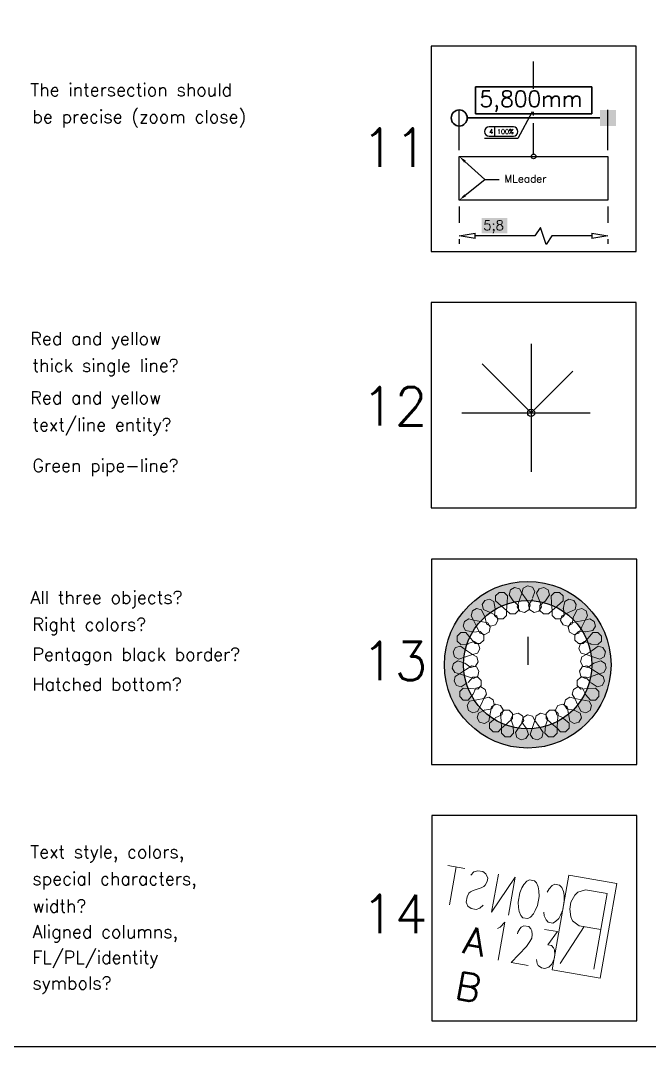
# Model space of a CAD drawing. Header units: millimetres. Extents: x -1200100 to -1199960, y -800082 to -800000.
# Drawn here: x -1200077.59 to -1200053.06, y -800080 to -800040 of the extents above; entities that cross this region are included whole.
import ezdxf

# ---------------------------------------------------------------- set-up
doc = ezdxf.new("R2010")
doc.units = ezdxf.units.MM
doc.header["$LTSCALE"] = 0.05
doc.linetypes.add('DASHeven', pattern=[25.4, 12.7, -12.7])
for name, color, linetype in [('Drawing Contents', 9, 'Continuous'), ('In Question', 7, 'Continuous'), ('Should Look Like This', 7, 'Continuous')]:
    doc.layers.add(name, color=color, linetype=linetype)
doc.styles.get("Standard").update_dxf_attribs({"font": 'simplex.shx'})

# ---------------------------------------------------------------- blocks, each defined once
blk = doc.blocks.new('_DotBlank')
at = {"color": 0, "linetype": 'ByBlock', "lineweight": -2}
blk.add_line((-0.5, 0), (-1, 0), dxfattribs=at)
blk.add_circle((0, 0), 0.5, dxfattribs=at)

msp = doc.modelspace()

# ---------------------------------------------------------------- hatches: boundary and pattern name
at = {"layer": 'Should Look Like This', "true_color": 0x00257a}
h = msp.add_hatch(color=166, dxfattribs=at)
edge = h.paths.add_edge_path()
edge.add_arc((-1200057.8094, -800065.1146), 3.2495, 0, 360)
edge = h.paths.add_edge_path(flags=17)
edge.add_arc((-1200057.8094, -800065.1146), 2.5001, 0, 360)

# ---------------------------------------------------------------- linework, layer by layer
at = {"color": 0, "linetype": 'ByBlock', "lineweight": -2}
for p, q in [((-1200060.1662, -800043.8), (-1200059.8537, -800043.8)), ((-1200054.9912, -800043.8), (-1200055.3037, -800043.8))]:
    msp.add_line(p, q, dxfattribs=at)
at = {"color": 0, "linetype": 'ByBlock', "lineweight": 30}
msp.add_circle((-1200060.4787, -800043.8), 0.3125, dxfattribs=at)
at = {"color": 0, "linetype": 'ByBlock'}
msp.add_solid([(-1200054.9912, -800043.4875), (-1200054.3662, -800043.4875), (-1200054.9912, -800044.1125), (-1200054.3662, -800044.1125)], dxfattribs=at)
at = {"layer": 'Drawing Contents'}
for points in [[(-1199960, -800000), (-1200100, -800000), (-1200100, -800080), (-1199960, -800080)], [(-1200061.5787, -800049), (-1200053.5787, -800049), (-1200053.5787, -800041), (-1200061.5787, -800041)], [(-1200061.5787, -800059), (-1200053.5787, -800059), (-1200053.5787, -800051), (-1200061.5787, -800051)], [(-1200061.5555, -800069), (-1200053.5555, -800069), (-1200053.5555, -800061), (-1200061.5555, -800061)], [(-1200061.5488, -800079), (-1200053.5488, -800079), (-1200053.5488, -800071), (-1200061.5488, -800071)]]:
    msp.add_lwpolyline(points, close=True, dxfattribs=at)
at = {"layer": 'Should Look Like This'}
for p, q in [((-1200057.5787, -800042.662), (-1200057.5787, -800041.6)), ((-1200060.4787, -800045.05), (-1200060.4787, -800043.4875)), ((-1200057.6401, -800043.5658), (-1200058.1887, -800044.6)), ((-1200057.5787, -800043.7), (-1200057.5787, -800043.5658)), ((-1200054.6787, -800045.05), (-1200054.6787, -800043.4875)), ((-1200057.5787, -800045.12), (-1200057.5787, -800044)), ((-1200058.3687, -800044.15), (-1200059.3115, -800044.15)), ((-1200059.093, -800044.51), (-1200059.093, -800044.15)), ((-1200058.1887, -800044.6), (-1200059.4915, -800044.6)), ((-1200059.3115, -800044.51), (-1200058.3687, -800044.51)), ((-1200057.5348, -800048.4), (-1200059.8537, -800048.4)), ((-1200057.3116, -800048.0652), (-1200057.5348, -800048.4)), ((-1200057.0884, -800048.7348), (-1200057.3116, -800048.0652)), ((-1200056.8652, -800048.4), (-1200057.0884, -800048.7348)), ((-1200055.3037, -800048.4), (-1200056.8652, -800048.4)), ((-1200057.8094, -800064.0272), (-1200057.8094, -800065.1146))]:
    msp.add_line(p, q, dxfattribs=at)
at = {"layer": 'Should Look Like This', "lineweight": 30}
for p, q in [((-1200055.3093, -800042.5872), (-1200059.848, -800042.5872)), ((-1200059.848, -800042.5872), (-1200059.848, -800043.6438)), ((-1200055.3093, -800043.6438), (-1200055.3093, -800042.5872)), ((-1200060.2, -800043.8), (-1200055, -800043.8)), ((-1200059.848, -800043.6438), (-1200055.3093, -800043.6438))]:
    msp.add_line(p, q, dxfattribs=at)
at = {"layer": 'Should Look Like This', "color": 3, "linetype": 'ByBlock', "lineweight": -2}
msp.add_line((-1200059.48, -800046.2), (-1200058.92, -800046.2), dxfattribs=at)
at = {"layer": 'Should Look Like This', "linetype": 'DASHeven'}
for p, q in [((-1200060.4787, -800047.25), (-1200060.4787, -800048.7125)), ((-1200054.6787, -800047.25), (-1200054.6787, -800048.7125))]:
    msp.add_line(p, q, dxfattribs=at)
at = {"layer": 'Should Look Like This', "color": 0, "linetype": 'ByBlock', "lineweight": -2}
for p, q in [((-1200060.4787, -800048.4), (-1200059.8537, -800048.2958)), ((-1200059.8537, -800048.5042), (-1200060.4787, -800048.4)), ((-1200059.8537, -800048.5042), (-1200059.8537, -800048.2958)), ((-1200055.3037, -800048.2958), (-1200054.6787, -800048.4)), ((-1200055.3037, -800048.2958), (-1200055.3037, -800048.5042)), ((-1200054.6787, -800048.4), (-1200055.3037, -800048.5042))]:
    msp.add_line(p, q, dxfattribs=at)
at = {"layer": 'Should Look Like This', "color": 6}
for p, q in [((-1200057.6787, -800052.6), (-1200057.6787, -800057.6)), ((-1200059.5879, -800053.3908), (-1200057.6787, -800055.3)), ((-1200057.6787, -800055.3), (-1200056.0523, -800053.6737)), ((-1200060.3787, -800055.3), (-1200055.3787, -800055.3))]:
    msp.add_line(p, q, dxfattribs=at)
at = {"layer": 'Should Look Like This', "color": 1}
msp.add_lwpolyline([(-1200060.4787, -800045.3), (-1200054.6787, -800045.3), (-1200054.6787, -800047), (-1200060.4787, -800047)], close=True, dxfattribs=at)
at = {"layer": 'Should Look Like This', "color": 3, "linetype": 'ByBlock', "lineweight": -2}
for points in [[(-1200060.2558, -800045.5008), (-1200059.48, -800046.2)], [(-1200060.2445, -800046.8124), (-1200059.48, -800046.2)]]:
    msp.add_lwpolyline(points, dxfattribs=at)
at = {"layer": 'Should Look Like This', "color": 252, "lineweight": 0, "true_color": 0x969696}
for points in [[(-1200058.5943, -800062.4343), (-1200058.7319, -800062.2967), (-1200058.925, -800062.2967), (-1200059.0625, -800062.4343), (-1200059.0625, -800062.6287)], [(-1200058.0323, -800062.3232), (-1200058.1301, -800062.1552), (-1200058.3179, -800062.105), (-1200058.4859, -800062.2028), (-1200058.5362, -800062.3907)], [(-1200058.3774, -800062.6247), (-1200058.5362, -800062.3907)], [(-1200058.0323, -800062.3232), (-1200058.1248, -800062.5917)], [(-1200057.5284, -800062.2571), (-1200057.6249, -800062.0891), (-1200057.8127, -800062.0389), (-1200057.982, -800062.1354), (-1200058.0323, -800062.3232)], [(-1200057.8722, -800062.5586), (-1200058.0323, -800062.3232)], [(-1200057.5284, -800062.2571), (-1200057.621, -800062.5256)], [(-1200056.9584, -800062.3907), (-1200057.0086, -800062.2028), (-1200057.1766, -800062.105), (-1200057.3644, -800062.1552), (-1200057.4609, -800062.3232)], [(-1200057.3683, -800062.5917), (-1200057.4609, -800062.3232)], [(-1200056.9584, -800062.3907), (-1200057.1171, -800062.6247)], [(-1200056.4307, -800062.6287), (-1200056.4307, -800062.4343), (-1200056.5682, -800062.2967), (-1200056.7626, -800062.2967), (-1200056.9002, -800062.4343)], [(-1200059.1273, -800062.6525), (-1200059.2953, -800062.556), (-1200059.4831, -800062.6062), (-1200059.5796, -800062.7742), (-1200059.5294, -800062.962)], [(-1200059.1273, -800062.6525), (-1200059.0731, -800062.9316)], [(-1200058.8483, -800062.8152), (-1200059.0625, -800062.6287)], [(-1200058.634, -800063.0003), (-1200058.6142, -800062.7173)], [(-1200058.5943, -800062.4343), (-1200058.6142, -800062.7173)], [(-1200058.3788, -800062.6208), (-1200058.1645, -800062.8059)], [(-1200058.3774, -800062.6247), (-1200058.3761, -800062.6247)], [(-1200058.2174, -800062.8602), (-1200058.1248, -800062.5917)], [(-1200058.2174, -800062.8602), (-1200058.1209, -800063.0294), (-1200057.9331, -800063.0797), (-1200057.7651, -800062.9818), (-1200057.7149, -800062.794)], [(-1200057.8736, -800062.5586), (-1200057.8722, -800062.5586)], [(-1200057.8736, -800062.5586), (-1200057.7149, -800062.794)], [(-1200057.7797, -800062.794), (-1200057.621, -800062.5586)], [(-1200057.7797, -800062.794), (-1200057.7294, -800062.9818), (-1200057.5614, -800063.0797), (-1200057.3736, -800063.0294), (-1200057.2758, -800062.8602)], [(-1200057.3683, -800062.5917), (-1200057.367, -800062.5917)], [(-1200057.3683, -800062.5917), (-1200057.2758, -800062.8602)], [(-1200057.33, -800062.8059), (-1200057.1144, -800062.6195)], [(-1200056.8803, -800062.7173), (-1200056.9002, -800062.4343)], [(-1200056.8803, -800062.7173), (-1200056.879, -800062.7173)], [(-1200056.8803, -800062.7173), (-1200056.8605, -800063.0003)], [(-1200056.4307, -800062.6287), (-1200056.6449, -800062.8152)], [(-1200056.4214, -800062.9316), (-1200056.3672, -800062.6525)], [(-1200055.9638, -800062.962), (-1200055.9135, -800062.7742), (-1200056.0114, -800062.6062), (-1200056.1992, -800062.556), (-1200056.3672, -800062.6525)], [(-1200059.6127, -800062.9739), (-1200059.8005, -800062.9236), (-1200059.9685, -800063.0215), (-1200060.0187, -800063.2093), (-1200059.9209, -800063.3773)], [(-1200059.6127, -800062.9739), (-1200059.4884, -800063.2291)], [(-1200059.2741, -800063.0863), (-1200059.5294, -800062.962)], [(-1200059.2741, -800063.0863), (-1200059.2728, -800063.0863)], [(-1200059.2741, -800063.0863), (-1200059.0189, -800063.2106)], [(-1200059.1035, -800063.1948), (-1200059.0837, -800062.9117)], [(-1200059.1035, -800063.1948), (-1200058.966, -800063.3323), (-1200058.7716, -800063.3323), (-1200058.634, -800063.1948), (-1200058.634, -800063.0003)], [(-1200058.8496, -800062.8152), (-1200058.634, -800063.0003)], [(-1200058.8483, -800062.8152), (-1200058.847, -800062.8152)], [(-1200058.634, -800063.0003), (-1200058.4965, -800063.1379), (-1200058.3021, -800063.1379), (-1200058.1645, -800063.0003), (-1200058.1645, -800062.8059)], [(-1200057.33, -800062.8059), (-1200057.33, -800063.0003), (-1200057.1924, -800063.1379), (-1200056.998, -800063.1379), (-1200056.8605, -800063.0003)], [(-1200056.8592, -800063.0003), (-1200056.6449, -800062.8152)], [(-1200056.8592, -800063.0003), (-1200056.8592, -800063.1948), (-1200056.7216, -800063.3323), (-1200056.5272, -800063.3323), (-1200056.3897, -800063.1948)], [(-1200056.4743, -800063.2106), (-1200056.2191, -800063.0863)], [(-1200056.4214, -800062.9316), (-1200056.4201, -800062.9316)], [(-1200056.4108, -800062.9117), (-1200056.3897, -800063.1948)], [(-1200055.9638, -800062.962), (-1200056.2191, -800063.0863)], [(-1200056.0061, -800063.2291), (-1200055.8818, -800062.9739)], [(-1200055.5723, -800063.3773), (-1200055.4758, -800063.2093), (-1200055.526, -800063.0215), (-1200055.694, -800062.9236), (-1200055.8818, -800062.9739)], [(-1200059.9222, -800063.3786), (-1200060.11, -800063.327), (-1200060.278, -800063.4249), (-1200060.3282, -800063.6127), (-1200060.2317, -800063.7806)], [(-1200059.9222, -800063.3786), (-1200059.7979, -800063.6338)], [(-1200059.6431, -800063.4315), (-1200059.9209, -800063.3773)], [(-1200059.6735, -800063.8878), (-1200059.4857, -800063.9394), (-1200059.3178, -800063.8415), (-1200059.2675, -800063.6537), (-1200059.3641, -800063.4857)], [(-1200059.6431, -800063.4315), (-1200059.6418, -800063.4315)], [(-1200059.6431, -800063.4315), (-1200059.3641, -800063.4857)], [(-1200059.4223, -800063.5201), (-1200059.4765, -800063.241)], [(-1200059.4223, -800063.5201), (-1200059.2543, -800063.6167), (-1200059.0665, -800063.5664), (-1200058.9686, -800063.3984), (-1200059.0189, -800063.2106)], [(-1200056.4743, -800063.2106), (-1200056.5246, -800063.3984), (-1200056.428, -800063.5664), (-1200056.2402, -800063.6167), (-1200056.0722, -800063.5201)], [(-1200056.1291, -800063.4857), (-1200056.227, -800063.6537), (-1200056.1767, -800063.8415), (-1200056.0088, -800063.938), (-1200055.821, -800063.8878)], [(-1200056.1291, -800063.4857), (-1200055.8514, -800063.4315)], [(-1200056.018, -800063.241), (-1200056.0722, -800063.5201)], [(-1200056.018, -800063.241), (-1200056.0167, -800063.241)], [(-1200055.5723, -800063.3773), (-1200055.8514, -800063.4315)], [(-1200055.6966, -800063.6338), (-1200055.5723, -800063.3786)], [(-1200055.2628, -800063.7806), (-1200055.1663, -800063.6127), (-1200055.2166, -800063.4249), (-1200055.3845, -800063.327), (-1200055.5723, -800063.3786)], [(-1200060.2264, -800063.8613), (-1200060.4208, -800063.8613), (-1200060.5583, -800063.9989), (-1200060.5583, -800064.1933), (-1200060.4208, -800064.3308)], [(-1200059.9526, -800063.8349), (-1200060.2317, -800063.7806)], [(-1200060.2264, -800063.8613), (-1200060.0399, -800064.0756)], [(-1200059.9433, -800063.8415), (-1200059.6603, -800063.8203)], [(-1200059.9433, -800063.8402), (-1200059.942, -800063.8402)], [(-1200059.8547, -800064.2898), (-1200059.6603, -800064.2898), (-1200059.5228, -800064.1523), (-1200059.5228, -800063.9579), (-1200059.6603, -800063.8203)], [(-1200059.6735, -800063.8878), (-1200059.7979, -800063.6325)], [(-1200055.8342, -800063.8203), (-1200055.9717, -800063.9579), (-1200055.9717, -800064.1523), (-1200055.8342, -800064.2898), (-1200055.6398, -800064.2898)], [(-1200055.8342, -800063.8203), (-1200055.5512, -800063.8402)], [(-1200055.6966, -800063.6325), (-1200055.821, -800063.8878)], [(-1200055.6966, -800063.6325), (-1200055.6953, -800063.6325)], [(-1200055.2628, -800063.7806), (-1200055.5419, -800063.8349)], [(-1200055.4533, -800064.0756), (-1200055.2681, -800063.8613)], [(-1200055.0737, -800064.3308), (-1200054.9362, -800064.1933), (-1200054.9362, -800063.9989), (-1200055.0737, -800063.8613), (-1200055.2681, -800063.8613)], [(-1200060.4327, -800064.397), (-1200060.6205, -800064.4472), (-1200060.717, -800064.6152), (-1200060.6668, -800064.803), (-1200060.4988, -800064.9008)], [(-1200060.4327, -800064.397), (-1200060.1973, -800064.5557)], [(-1200060.1378, -800064.311), (-1200060.4208, -800064.3308)], [(-1200060.1642, -800064.3044), (-1200059.8957, -800064.2118)], [(-1200060.1378, -800064.311), (-1200060.1364, -800064.311)], [(-1200059.8547, -800064.2898), (-1200060.0399, -800064.0756)], [(-1200059.9619, -800064.7144), (-1200059.7741, -800064.6641), (-1200059.6775, -800064.4961), (-1200059.7278, -800064.3083), (-1200059.8957, -800064.2118)], [(-1200055.5975, -800064.2105), (-1200055.7654, -800064.3083), (-1200055.817, -800064.4961), (-1200055.7191, -800064.6641), (-1200055.5313, -800064.7144)], [(-1200055.4533, -800064.0756), (-1200055.6398, -800064.2898)], [(-1200055.5975, -800064.2105), (-1200055.329, -800064.3044)], [(-1200055.4533, -800064.0756), (-1200055.452, -800064.0756)], [(-1200055.0737, -800064.3308), (-1200055.3567, -800064.311)], [(-1200055.2959, -800064.5557), (-1200055.0618, -800064.397)], [(-1200054.9944, -800064.9008), (-1200054.8264, -800064.803), (-1200054.7762, -800064.6152), (-1200054.874, -800064.4472), (-1200055.0618, -800064.397)], [(-1200060.2303, -800064.8083), (-1200059.9619, -800064.7157)], [(-1200059.9619, -800064.7144), (-1200060.1973, -800064.5557)], [(-1200060.0293, -800065.2196), (-1200059.8415, -800065.1693), (-1200059.7436, -800065), (-1200059.7939, -800064.8136), (-1200059.9619, -800064.7157)], [(-1200055.5313, -800064.7157), (-1200055.6993, -800064.8122), (-1200055.7495, -800065), (-1200055.653, -800065.1693), (-1200055.4652, -800065.2196)], [(-1200055.2959, -800064.5557), (-1200055.5313, -800064.7144)], [(-1200055.5313, -800064.7157), (-1200055.2628, -800064.8083)], [(-1200055.2959, -800064.5557), (-1200055.2946, -800064.5557)], [(-1200060.5319, -800064.9683), (-1200060.6998, -800065.0648), (-1200060.7501, -800065.2526), (-1200060.6536, -800065.4206), (-1200060.4658, -800065.4722)], [(-1200060.5319, -800064.9683), (-1200060.2634, -800065.0609)], [(-1200060.2303, -800064.8083), (-1200060.4988, -800064.9008)], [(-1200060.0293, -800065.2196), (-1200060.2634, -800065.0609)], [(-1200060.2303, -800064.8083), (-1200060.229, -800064.8083)], [(-1200060.2303, -800065.3135), (-1200059.9949, -800065.1535)], [(-1200059.9288, -800065.6573), (-1200059.7608, -800065.5608), (-1200059.7106, -800065.373), (-1200059.8084, -800065.2037), (-1200059.9949, -800065.1535)], [(-1200055.4983, -800065.1535), (-1200055.6861, -800065.2037), (-1200055.7826, -800065.373), (-1200055.7324, -800065.5608), (-1200055.5644, -800065.6573)], [(-1200055.4983, -800065.1535), (-1200055.2628, -800065.3135)], [(-1200055.2298, -800065.0596), (-1200055.4652, -800065.2196)], [(-1200054.9944, -800064.9008), (-1200055.2628, -800064.8083)], [(-1200055.2298, -800065.0609), (-1200054.9613, -800064.9683)], [(-1200055.2298, -800065.0609), (-1200055.2285, -800065.0609)], [(-1200055.2298, -800065.0609), (-1200055.2285, -800065.0609)], [(-1200055.0274, -800065.4709), (-1200054.841, -800065.4206), (-1200054.7431, -800065.2526), (-1200054.7933, -800065.0648), (-1200054.9613, -800064.9683)], [(-1200060.4658, -800065.4722), (-1200060.6337, -800065.5701), (-1200060.684, -800065.7579), (-1200060.5874, -800065.9258), (-1200060.3996, -800065.9761)], [(-1200060.2303, -800065.3122), (-1200060.4658, -800065.4722)], [(-1200060.4658, -800065.4722), (-1200060.1973, -800065.5648)], [(-1200060.2303, -800065.3122), (-1200060.2303, -800065.3135)], [(-1200059.9288, -800065.6573), (-1200060.1973, -800065.5648)], [(-1200060.1378, -800065.8108), (-1200059.9513, -800065.5965)], [(-1200059.7569, -800066.0647), (-1200059.6193, -800065.9271), (-1200059.6193, -800065.7327), (-1200059.7569, -800065.5965), (-1200059.9513, -800065.5965)], [(-1200055.5419, -800065.5952), (-1200055.7363, -800065.5952), (-1200055.8739, -800065.7327), (-1200055.8739, -800065.9271), (-1200055.7363, -800066.0647)], [(-1200055.2959, -800065.5648), (-1200055.5644, -800065.6573)], [(-1200055.5419, -800065.5952), (-1200055.3567, -800065.8108)], [(-1200055.2959, -800065.5648), (-1200055.0288, -800065.4722)], [(-1200055.2959, -800065.5648), (-1200055.2946, -800065.5648)], [(-1200055.0274, -800065.4709), (-1200055.2628, -800065.3122)], [(-1200055.0949, -800065.9761), (-1200054.9071, -800065.9258), (-1200054.8092, -800065.7579), (-1200054.8595, -800065.5701), (-1200055.0288, -800065.4722)], [(-1200060.1642, -800065.8174), (-1200060.3996, -800065.9761)], [(-1200060.1378, -800065.8108), (-1200060.1364, -800065.8108)], [(-1200059.5188, -800066.4337), (-1200059.4223, -800066.2657), (-1200059.4725, -800066.0779), (-1200059.6405, -800065.98), (-1200059.8283, -800066.0303)], [(-1200055.6662, -800066.0303), (-1200055.8527, -800065.98), (-1200056.022, -800066.0779), (-1200056.0722, -800066.2657), (-1200055.9744, -800066.4337)], [(-1200055.0949, -800065.9761), (-1200055.329, -800065.8174)], [(-1200060.3229, -800066.025), (-1200060.4605, -800066.1626), (-1200060.4605, -800066.357), (-1200060.3229, -800066.4945), (-1200060.1285, -800066.4945)], [(-1200060.3229, -800066.025), (-1200060.0399, -800066.0449)], [(-1200059.9433, -800066.2803), (-1200060.1285, -800066.4945)], [(-1200059.7569, -800066.0647), (-1200060.0399, -800066.0449)], [(-1200059.9526, -800066.2856), (-1200059.8283, -800066.0303)], [(-1200059.9433, -800066.2803), (-1200059.942, -800066.2803)], [(-1200059.2093, -800066.8371), (-1200059.1128, -800066.6691), (-1200059.163, -800066.4813), (-1200059.331, -800066.3847), (-1200059.5188, -800066.435)], [(-1200055.9757, -800066.435), (-1200056.1635, -800066.3834), (-1200056.3315, -800066.4813), (-1200056.3817, -800066.6691), (-1200056.2839, -800066.8371)], [(-1200055.4533, -800066.0449), (-1200055.7363, -800066.0647)], [(-1200055.6662, -800066.0303), (-1200055.5419, -800066.2856)], [(-1200055.3647, -800066.4945), (-1200055.5512, -800066.2803)], [(-1200055.4533, -800066.0449), (-1200055.1703, -800066.025)], [(-1200055.4533, -800066.0449), (-1200055.452, -800066.0449)], [(-1200055.3647, -800066.4945), (-1200055.1703, -800066.4945), (-1200055.0327, -800066.357), (-1200055.0327, -800066.1626), (-1200055.1703, -800066.025)], [(-1200060.0756, -800066.5421), (-1200060.1735, -800066.7101), (-1200060.1232, -800066.8979), (-1200059.9552, -800066.9958), (-1200059.7674, -800066.9442)], [(-1200060.0756, -800066.5421), (-1200059.7979, -800066.4879)], [(-1200059.5188, -800066.4337), (-1200059.7979, -800066.4879)], [(-1200059.6431, -800066.6889), (-1200059.7674, -800066.9442)], [(-1200059.6431, -800066.6903), (-1200059.5188, -800066.435)], [(-1200059.6431, -800066.6903), (-1200059.6418, -800066.6903)], [(-1200059.2741, -800067.0354), (-1200059.2199, -800066.7564)], [(-1200058.8179, -800067.0659), (-1200058.7676, -800066.8781), (-1200058.8641, -800066.7088), (-1200059.0519, -800066.6585), (-1200059.2199, -800066.7564)], [(-1200056.2733, -800066.7564), (-1200056.4412, -800066.6585), (-1200056.629, -800066.7088), (-1200056.7269, -800066.8767), (-1200056.6767, -800067.0645)], [(-1200056.2733, -800066.7564), (-1200056.2191, -800067.0341)], [(-1200055.9757, -800066.435), (-1200055.8514, -800066.6903)], [(-1200055.6966, -800066.4879), (-1200055.9744, -800066.4337)], [(-1200055.7271, -800066.9442), (-1200055.8514, -800066.6889)], [(-1200055.7271, -800066.9442), (-1200055.5393, -800066.9944), (-1200055.3713, -800066.8979), (-1200055.321, -800066.7101), (-1200055.4176, -800066.5421)], [(-1200055.6966, -800066.4879), (-1200055.4176, -800066.5421)], [(-1200055.6966, -800066.4879), (-1200055.6953, -800066.4879)], [(-1200059.7317, -800067.0037), (-1200059.782, -800067.1915), (-1200059.6841, -800067.3608), (-1200059.4963, -800067.411), (-1200059.3284, -800067.3132)], [(-1200059.7317, -800067.0037), (-1200059.4765, -800066.8794)], [(-1200059.2093, -800066.8371), (-1200059.4884, -800066.8913)], [(-1200059.2741, -800067.0341), (-1200059.3284, -800067.3132)], [(-1200059.2741, -800067.0341), (-1200059.2728, -800067.0341)], [(-1200058.8179, -800067.0659), (-1200059.0731, -800067.1889)], [(-1200058.3999, -800067.218), (-1200058.3999, -800067.0235), (-1200058.5375, -800066.886), (-1200058.7306, -800066.886), (-1200058.8681, -800067.0235)], [(-1200058.8483, -800067.3066), (-1200058.8681, -800067.0235)], [(-1200057.9661, -800067.2933), (-1200058.0164, -800067.1055), (-1200058.1844, -800067.009), (-1200058.3722, -800067.0592), (-1200058.47, -800067.2272)], [(-1200057.5284, -800067.2933), (-1200057.6249, -800067.1254), (-1200057.8127, -800067.0751), (-1200057.982, -800067.1717), (-1200058.0323, -800067.3595)], [(-1200057.0245, -800067.2272), (-1200057.121, -800067.0592), (-1200057.3088, -800067.009), (-1200057.4768, -800067.1055), (-1200057.5271, -800067.2933)], [(-1200056.6251, -800067.0235), (-1200056.7626, -800066.886), (-1200056.957, -800066.886), (-1200057.0946, -800067.0235), (-1200057.0946, -800067.218)], [(-1200056.4214, -800067.1889), (-1200056.6767, -800067.0645)], [(-1200056.6251, -800067.0235), (-1200056.6449, -800067.3066)], [(-1200056.4214, -800067.1902), (-1200056.4214, -800067.1889)], [(-1200056.0061, -800066.8913), (-1200056.2839, -800066.8371)], [(-1200056.1648, -800067.3132), (-1200056.2191, -800067.0341)], [(-1200056.1648, -800067.3132), (-1200055.9969, -800067.411), (-1200055.8091, -800067.3608), (-1200055.7125, -800067.1915), (-1200055.7628, -800067.0037)], [(-1200056.018, -800066.8794), (-1200055.7628, -800067.0037)], [(-1200056.018, -800066.8794), (-1200056.0167, -800066.8794)], [(-1200059.2979, -800067.3952), (-1200059.0837, -800067.2087)], [(-1200059.2979, -800067.3952), (-1200059.2979, -800067.5896), (-1200059.1604, -800067.7271), (-1200058.966, -800067.7271), (-1200058.8284, -800067.5896)], [(-1200058.8496, -800067.3066), (-1200058.8284, -800067.5896)], [(-1200058.8483, -800067.3066), (-1200058.847, -800067.3066)], [(-1200058.8284, -800067.5896), (-1200058.6129, -800067.4031)], [(-1200058.8284, -800067.5896), (-1200058.8284, -800067.784), (-1200058.6909, -800067.9215), (-1200058.4965, -800067.9215), (-1200058.3589, -800067.784)], [(-1200058.3999, -800067.218), (-1200058.6142, -800067.4031)], [(-1200058.3774, -800067.4957), (-1200058.47, -800067.2272)], [(-1200058.3788, -800067.501), (-1200058.3589, -800067.784)], [(-1200058.3774, -800067.4957), (-1200058.3761, -800067.4957)], [(-1200058.2835, -800067.7642), (-1200058.1248, -800067.5287)], [(-1200057.9661, -800067.2933), (-1200058.1248, -800067.5287)], [(-1200057.8722, -800067.5949), (-1200058.0323, -800067.3595)], [(-1200057.8736, -800067.5618), (-1200057.781, -800067.8303)], [(-1200057.8736, -800067.5618), (-1200057.8722, -800067.5618)], [(-1200057.7135, -800067.8303), (-1200057.621, -800067.5618)], [(-1200057.5284, -800067.2933), (-1200057.621, -800067.5618)], [(-1200057.3683, -800067.5287), (-1200057.5271, -800067.2933)], [(-1200057.3683, -800067.5287), (-1200057.2096, -800067.7642)], [(-1200057.3683, -800067.5287), (-1200057.367, -800067.5287)], [(-1200057.1356, -800067.784), (-1200057.1144, -800067.501)], [(-1200057.1356, -800067.784), (-1200056.998, -800067.9215), (-1200056.8036, -800067.9215), (-1200056.6661, -800067.784), (-1200056.6661, -800067.5896)], [(-1200057.0245, -800067.2272), (-1200057.1171, -800067.4957)], [(-1200056.8803, -800067.4031), (-1200057.0946, -800067.218)], [(-1200056.8803, -800067.4031), (-1200056.6661, -800067.5896)], [(-1200056.8803, -800067.4031), (-1200056.879, -800067.4031)], [(-1200056.6647, -800067.5896), (-1200056.6449, -800067.3066)], [(-1200056.6647, -800067.5896), (-1200056.5272, -800067.7271), (-1200056.3328, -800067.7271), (-1200056.1952, -800067.5896), (-1200056.1952, -800067.3952)], [(-1200056.4108, -800067.2087), (-1200056.1952, -800067.3952)], [(-1200058.2835, -800067.7642), (-1200058.2333, -800067.952), (-1200058.0653, -800068.0485), (-1200057.8775, -800067.9983), (-1200057.781, -800067.8303)], [(-1200057.7135, -800067.8303), (-1200057.6157, -800067.9983), (-1200057.4279, -800068.0485), (-1200057.2599, -800067.952), (-1200057.2096, -800067.7642)]]:
    msp.add_lwpolyline(points, dxfattribs=at)
at = {"layer": 'Should Look Like This', "color": 5, "lineweight": 0}
for points in [[(-1200060.2678, -800073.0563), (-1200060.9236, -800072.9397)], [(-1200060.5948, -800072.9971), (-1200060.8567, -800074.475)], [(-1200060.0231, -800073.3164), (-1200059.9046, -800073.1921), (-1200059.7516, -800073.1462), (-1200059.5642, -800073.1806), (-1200059.4361, -800073.2743), (-1200059.3673, -800073.433), (-1200059.3922, -800073.5726), (-1200059.4629, -800073.7045), (-1200059.5222, -800073.7676), (-1200059.6292, -800073.8211), (-1200059.9351, -800073.9129), (-1200060.0403, -800073.9664), (-1200060.0996, -800074.0276), (-1200060.1722, -800074.1614), (-1200060.2085, -800074.3718), (-1200060.1397, -800074.5285), (-1200060.0116, -800074.6241), (-1200059.8242, -800074.6566), (-1200059.6713, -800074.6107), (-1200059.5528, -800074.4865)], [(-1200058.5585, -800074.8803), (-1200058.2985, -800073.4024), (-1200059.2163, -800074.7637), (-1200058.9543, -800073.2877)], [(-1200057.549, -800073.5362), (-1200057.4668, -800073.6223), (-1200057.398, -800073.779), (-1200057.377, -800073.9282), (-1200057.3674, -800074.1481), (-1200057.4286, -800074.4999), (-1200057.5127, -800074.7025), (-1200057.5854, -800074.8344), (-1200057.7039, -800074.9587), (-1200057.8091, -800075.0122), (-1200057.9964, -800074.9797), (-1200058.0787, -800074.8918), (-1200058.1475, -800074.735), (-1200058.1685, -800074.5859), (-1200058.1781, -800074.3679), (-1200058.1169, -800074.0161), (-1200058.0328, -800073.8135), (-1200057.9601, -800073.6796), (-1200057.8416, -800073.5554), (-1200057.7364, -800073.5018), (-1200057.549, -800073.5362), (-1200057.549, -800073.5362)], [(-1200057.0481, -800073.9855), (-1200056.9774, -800073.8536), (-1200056.8588, -800073.7293), (-1200056.7518, -800073.6758), (-1200056.5644, -800073.7083), (-1200056.4841, -800073.7963), (-1200056.4134, -800073.953), (-1200056.3923, -800074.1022), (-1200056.3828, -800074.322), (-1200056.4439, -800074.6738), (-1200056.5281, -800074.8765), (-1200056.6007, -800075.0084), (-1200056.7193, -800075.1327), (-1200056.8244, -800075.1862), (-1200057.0118, -800075.1537), (-1200057.094, -800075.0658), (-1200057.1628, -800074.909), (-1200057.1839, -800074.7599)]]:
    msp.add_lwpolyline(points, dxfattribs=at)
at = {"layer": 'Should Look Like This', "color": 7, "lineweight": 0}
msp.add_lwpolyline([(-1200054.3351, -800073.6452), (-1200056.205, -800073.3164), (-1200056.8569, -800077.0083), (-1200054.9851, -800077.3391), (-1200054.3351, -800073.6452), (-1200054.3351, -800073.6452)], dxfattribs=at)
at = {"layer": 'Should Look Like This', "color": 1, "lineweight": 0}
for points in [[(-1200055.2299, -800076.9911), (-1200054.7079, -800074.0372), (-1200055.553, -800073.888), (-1200055.8589, -800073.9779), (-1200055.9774, -800074.1022), (-1200056.1208, -800074.3679), (-1200056.1686, -800074.649), (-1200056.1247, -800074.9472), (-1200056.0558, -800075.104), (-1200055.7996, -800075.2952), (-1200054.9565, -800075.4424)], [(-1200055.6123, -800075.3277), (-1200056.5415, -800076.7598)]]:
    msp.add_lwpolyline(points, dxfattribs=at)
at = {"layer": 'Should Look Like This', "color": 87, "lineweight": 0}
for points in [[(-1200058.9887, -800075.3985), (-1200058.8836, -800075.3449), (-1200058.7058, -800075.1595), (-1200058.9658, -800076.6355)], [(-1200058.2048, -800075.6107), (-1200058.1915, -800075.5399), (-1200058.1207, -800075.408), (-1200058.0614, -800075.3449), (-1200057.9544, -800075.2914), (-1200057.767, -800075.3239), (-1200057.6867, -800075.4118), (-1200057.6523, -800075.4902), (-1200057.6293, -800075.6394), (-1200057.6542, -800075.7789), (-1200057.7269, -800075.9128), (-1200057.8569, -800076.1059), (-1200058.4496, -800076.7273), (-1200057.7938, -800076.8439)], [(-1200057.159, -800075.4329), (-1200056.6428, -800075.5227), (-1200057.0233, -800076.0351), (-1200056.8818, -800076.06), (-1200056.8015, -800076.1479), (-1200056.7671, -800076.2263), (-1200056.7575, -800076.4462), (-1200056.7824, -800076.5858), (-1200056.8665, -800076.7884), (-1200056.985, -800076.9127), (-1200057.138, -800076.9586), (-1200057.2775, -800076.9337), (-1200057.4056, -800076.8381), (-1200057.4401, -800076.7598), (-1200057.463, -800076.6106)]]:
    msp.add_lwpolyline(points, dxfattribs=at)
at = {"layer": 'Should Look Like This', "color": 6}
msp.add_circle((-1200057.6787, -800055.3), 0.1414, dxfattribs=at)
at = {"layer": 'Should Look Like This', "color": 166}
for radius in [3.2495, 2.5001]:
    msp.add_circle((-1200057.8094, -800065.1146), radius, dxfattribs=at)
at = {"layer": 'Should Look Like This', "linetype": 'Continuous'}
for centre, start, end in [((-1200059.3115, -800044.33), 90, 270), ((-1200058.3687, -800044.33), 270, 90)]:
    msp.add_arc(centre, 0.18, start, end, dxfattribs=at)
at = {"layer": 'Should Look Like This', "color": 3}
for points in [[(-1200060.2893, -800045.538), (-1200060.4787, -800045.3), (-1200060.2223, -800045.4637)], [(-1200060.2133, -800046.8515), (-1200060.4787, -800047), (-1200060.2758, -800046.7734)]]:
    msp.add_solid(points, dxfattribs=at)
at = {"layer": 'Should Look Like This', "color": 4}
msp.add_solid([(-1200059.6, -800047.7), (-1200058.6, -800047.7), (-1200059.6, -800048.3), (-1200058.6, -800048.3)], dxfattribs=at)

# ---------------------------------------------------------------- block references
at = {"layer": 'Should Look Like This', "xscale": 0.18, "yscale": 0.18, "zscale": 0.18, "rotation": 270}
msp.add_blockref('_DotBlank', (-1200057.5787, -800045.3), dxfattribs=at)

# ---------------------------------------------------------------- texts
at = {"layer": 'Drawing Contents'}
for s, p in [('The intersection should', (-1200077.2073, -800042.9494)), ('be precise (zoom close)', (-1200077.1269, -800043.9986)), ('Red and yellow', (-1200077.2073, -800052.6494)), ('thick single line?', (-1200077.1269, -800053.6986)), ('Red and yellow', (-1200077.2073, -800054.9573)), ('text/line entity?', (-1200077.1269, -800056.0066)), ('Green pipe-line?', (-1200077.1269, -800057.5986)), ('All three objects?', (-1200077.2073, -800062.743)), ('Right colors?', (-1200077.1269, -800063.7922)), ('Pentagon black border?', (-1200077.1269, -800064.9595)), ('Hatched bottom?', (-1200077.1269, -800066.1268)), ('Text style, colors,', (-1200077.2073, -800072.6595)), ('special characters,', (-1200077.1269, -800073.7087)), ('width?', (-1200077.1269, -800074.7755)), ('Aligned columns,', (-1200077.1269, -800075.7755)), ('FL/PL/identity', (-1200077.1269, -800076.7755)), ('symbols?', (-1200077.1269, -800077.7755))]:
    msp.add_text(s, height=0.5, dxfattribs=at).set_placement(p)
at = {"layer": 'Drawing Contents', "color": 40}
for s, p in [('11', (-1200064.2883, -800045.7085)), ('12', (-1200064.2883, -800055.7893)), ('13', (-1200064.2883, -800065.7197)), ('14', (-1200064.2883, -800075.5814))]:
    msp.add_text(s, height=1.5, dxfattribs=at).set_placement(p)
at = {"layer": 'In Question', "color": 4}
msp.add_text('5,800mm', height=0.625, dxfattribs=at).set_placement((-1200059.6918, -800043.3685))
at = {"layer": 'Should Look Like This', "color": 1}
for s, p in [('4', (-1200059.3115, -800044.42)), ('100%%%', (-1200059.003, -800044.42))]:
    msp.add_text(s, height=0.18, dxfattribs=at).set_placement(p)
at = {"layer": 'Should Look Like This'}
msp.add_text('5;8', height=0.375, dxfattribs=at).set_placement((-1200059.5412, -800048.1723))
for s, p in [('A', (-1200060.3869, -800076.36)), ('B', (-1200060.6984, -800078.1267))]:
    msp.add_text(s, height=1.0764, rotation=350, dxfattribs=at).set_placement(p)
at = {"layer": 'Should Look Like This', "insert": (-1200058.72, -800046.02), "char_height": 0.3, "attachment_point": 1}
msp.add_mtext('MLeader', dxfattribs=at)

doc.saveas('drawing.dxf')
